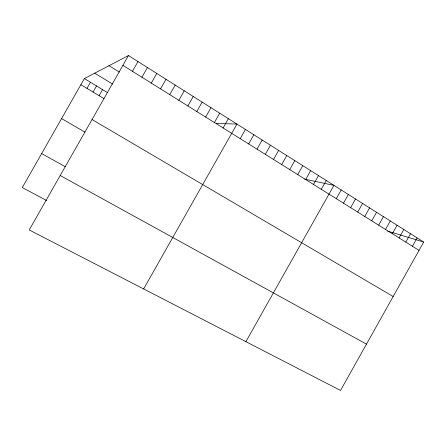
<?xml version="1.0" encoding="UTF-8"?>
<svg xmlns="http://www.w3.org/2000/svg" width="446" height="446" viewBox="0 0 446 446"><rect width="100%" height="100%" fill="white"/><g stroke="black" fill="none" stroke-linecap="round" stroke-linejoin="round"><path stroke-width="0.67" d="M399.086 237.93L403.82 229.495M405.788 242.117L410.498 233.715M412.433 246.27L417.127 237.902M423.7 242.055L340.521 390.445L29.224 229.952L128.459 55.555L423.7 242.055L387.607 231.123M321.282 189.31L326.249 180.496M245.913 341.669L333.937 185.352L304.64 179.158M336.267 198.676L341.19 189.935M343.481 203.181L348.376 194.473M350.634 207.652L355.512 198.977M357.725 212.084L362.581 203.448M364.761 216.483L369.595 207.875M371.735 220.842L376.552 212.274M378.66 225.163L383.454 216.628M385.522 229.456L390.295 220.954M392.335 233.71L397.085 225.241M248.662 143.935L253.846 134.759M257.024 149.165L262.187 140.027M265.314 154.344L270.454 145.251M273.526 159.473L278.639 150.419M281.666 164.557L286.756 155.548M289.733 169.597L294.795 160.627M297.727 174.592L302.767 165.661M305.649 179.543L310.661 170.651M313.499 184.449L318.489 175.596M169.753 94.63L175.178 85.069M178.857 100.317L184.254 90.8M187.872 105.953L193.246 96.475M196.803 111.533L202.15 102.101M205.651 117.058L210.969 107.676M214.415 122.533L219.705 113.195M223.095 127.963L228.363 118.658M143.64 288.941L236.938 124.077L216.277 123.431M240.221 138.661L245.434 129.446M128.459 55.555L84.366 78.58L22.3 187.537L46.741 200.605M86.992 88.386L90.471 82.281M93.075 92.049L96.537 85.961M99.112 95.684L102.569 89.613M132.445 71.315L137.987 61.57M141.906 77.23L147.42 67.53M151.278 83.084L156.763 73.434M160.56 88.882L166.018 79.276M60.204 175.507L366.478 344.139M41.656 153.558L65.294 166.709M61.576 118.591L84.963 132.139M92.049 119.539L393.171 296.518M80.877 84.707L104.024 98.638M84.366 78.58L107.469 92.584M94.753 73.161L112.537 84.043M109.03 65.701L119.35 72.101M122.89 65.345L419.028 250.39"/></g></svg>
